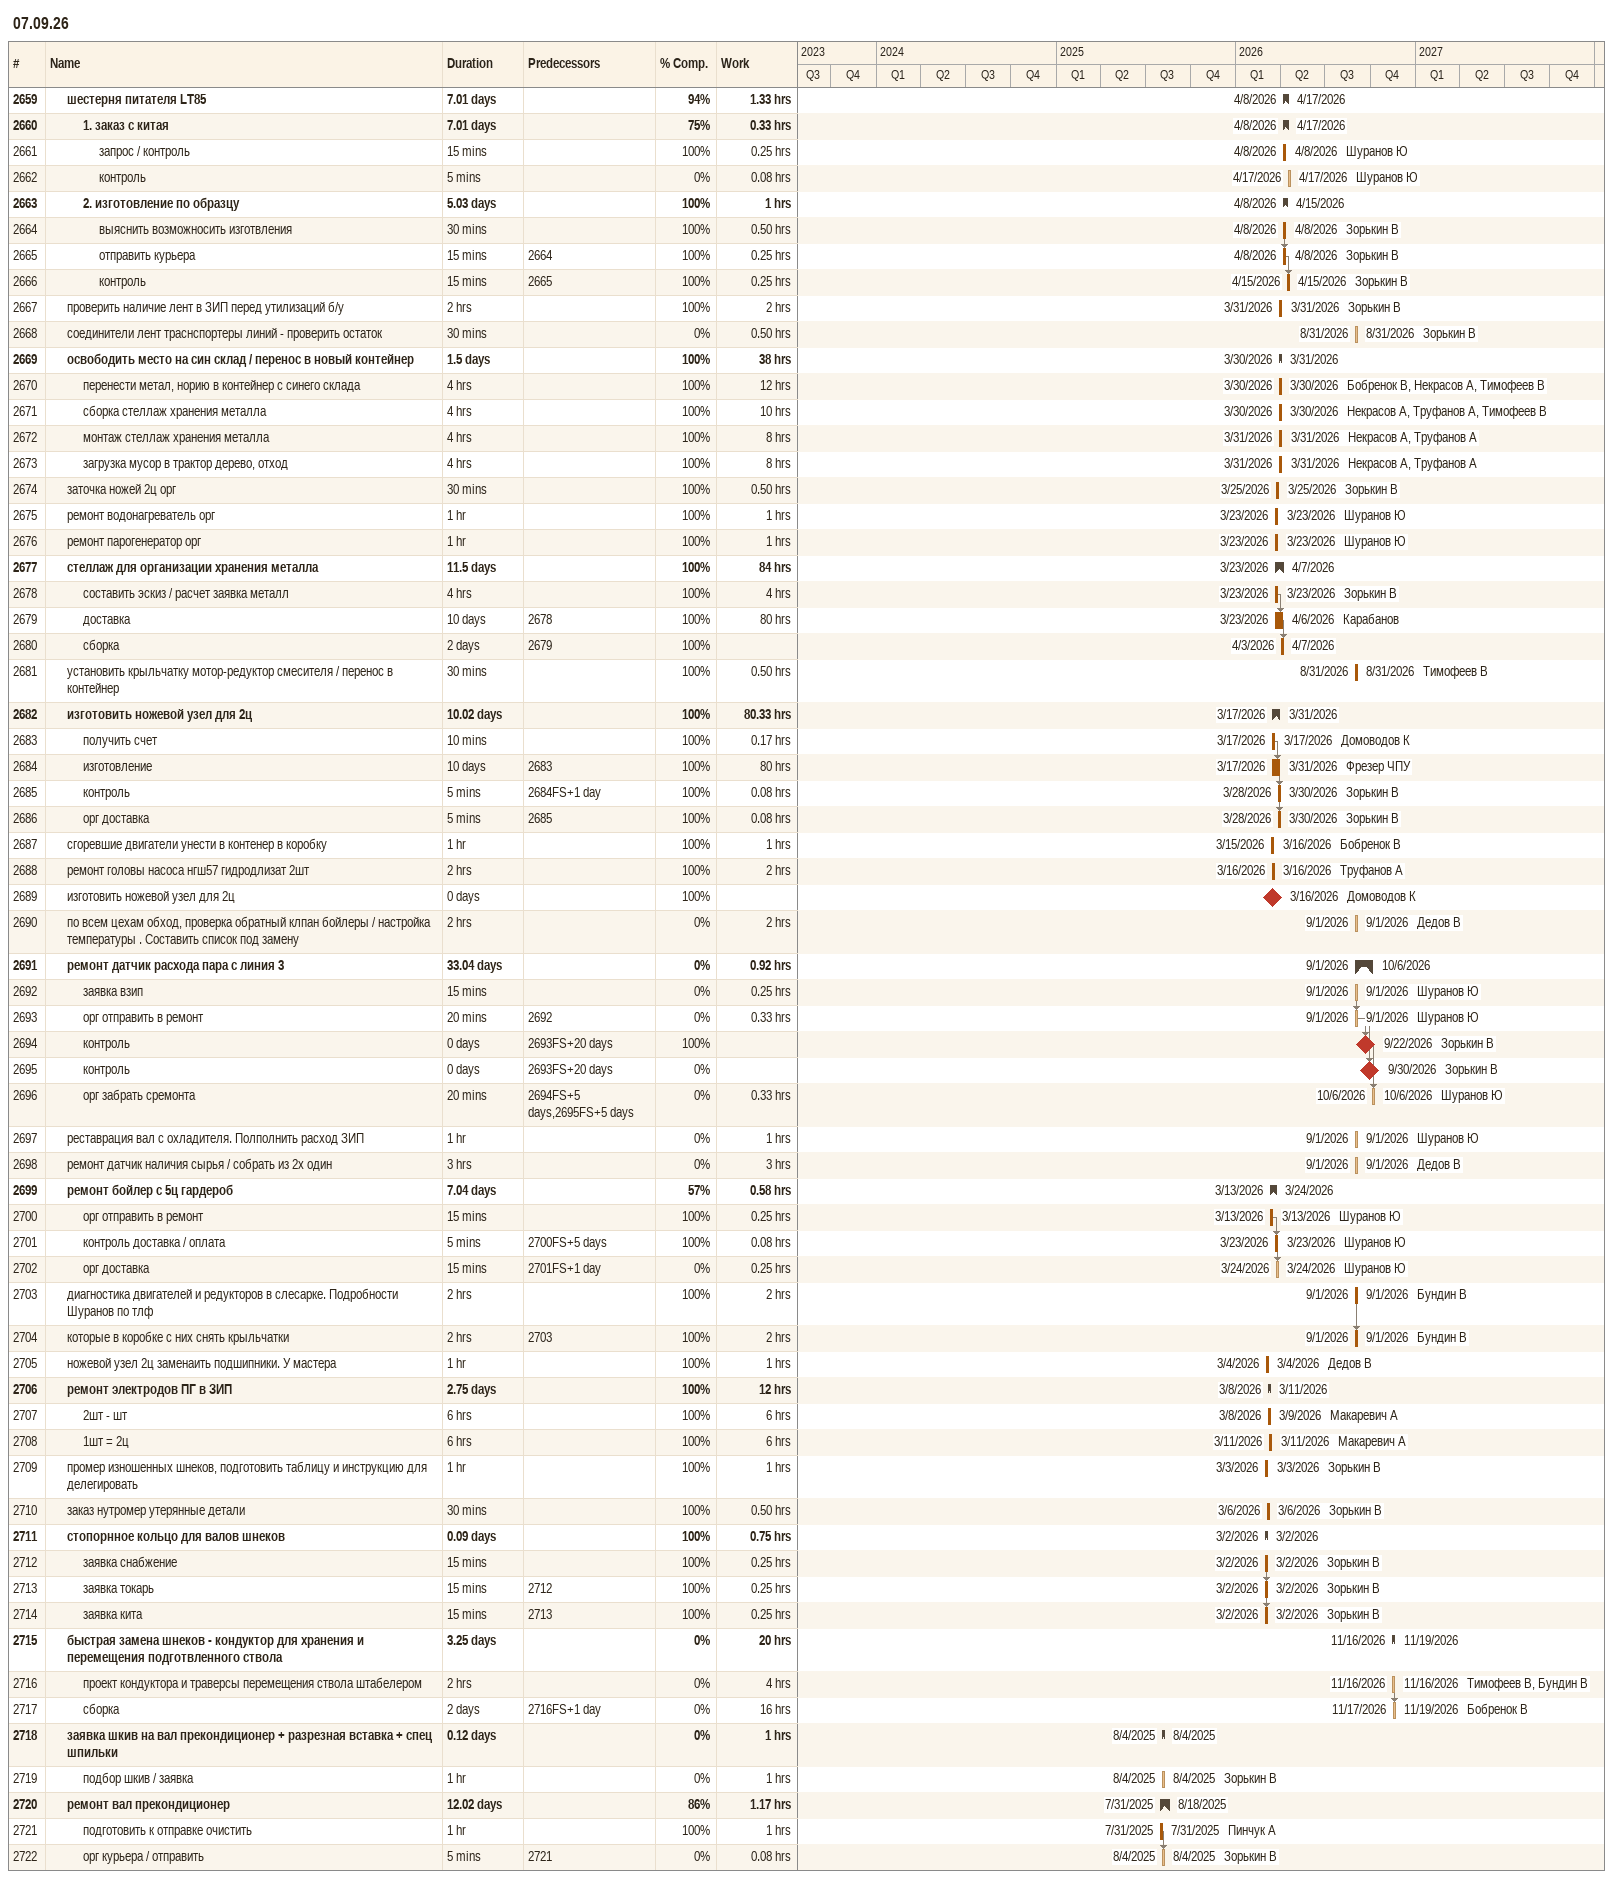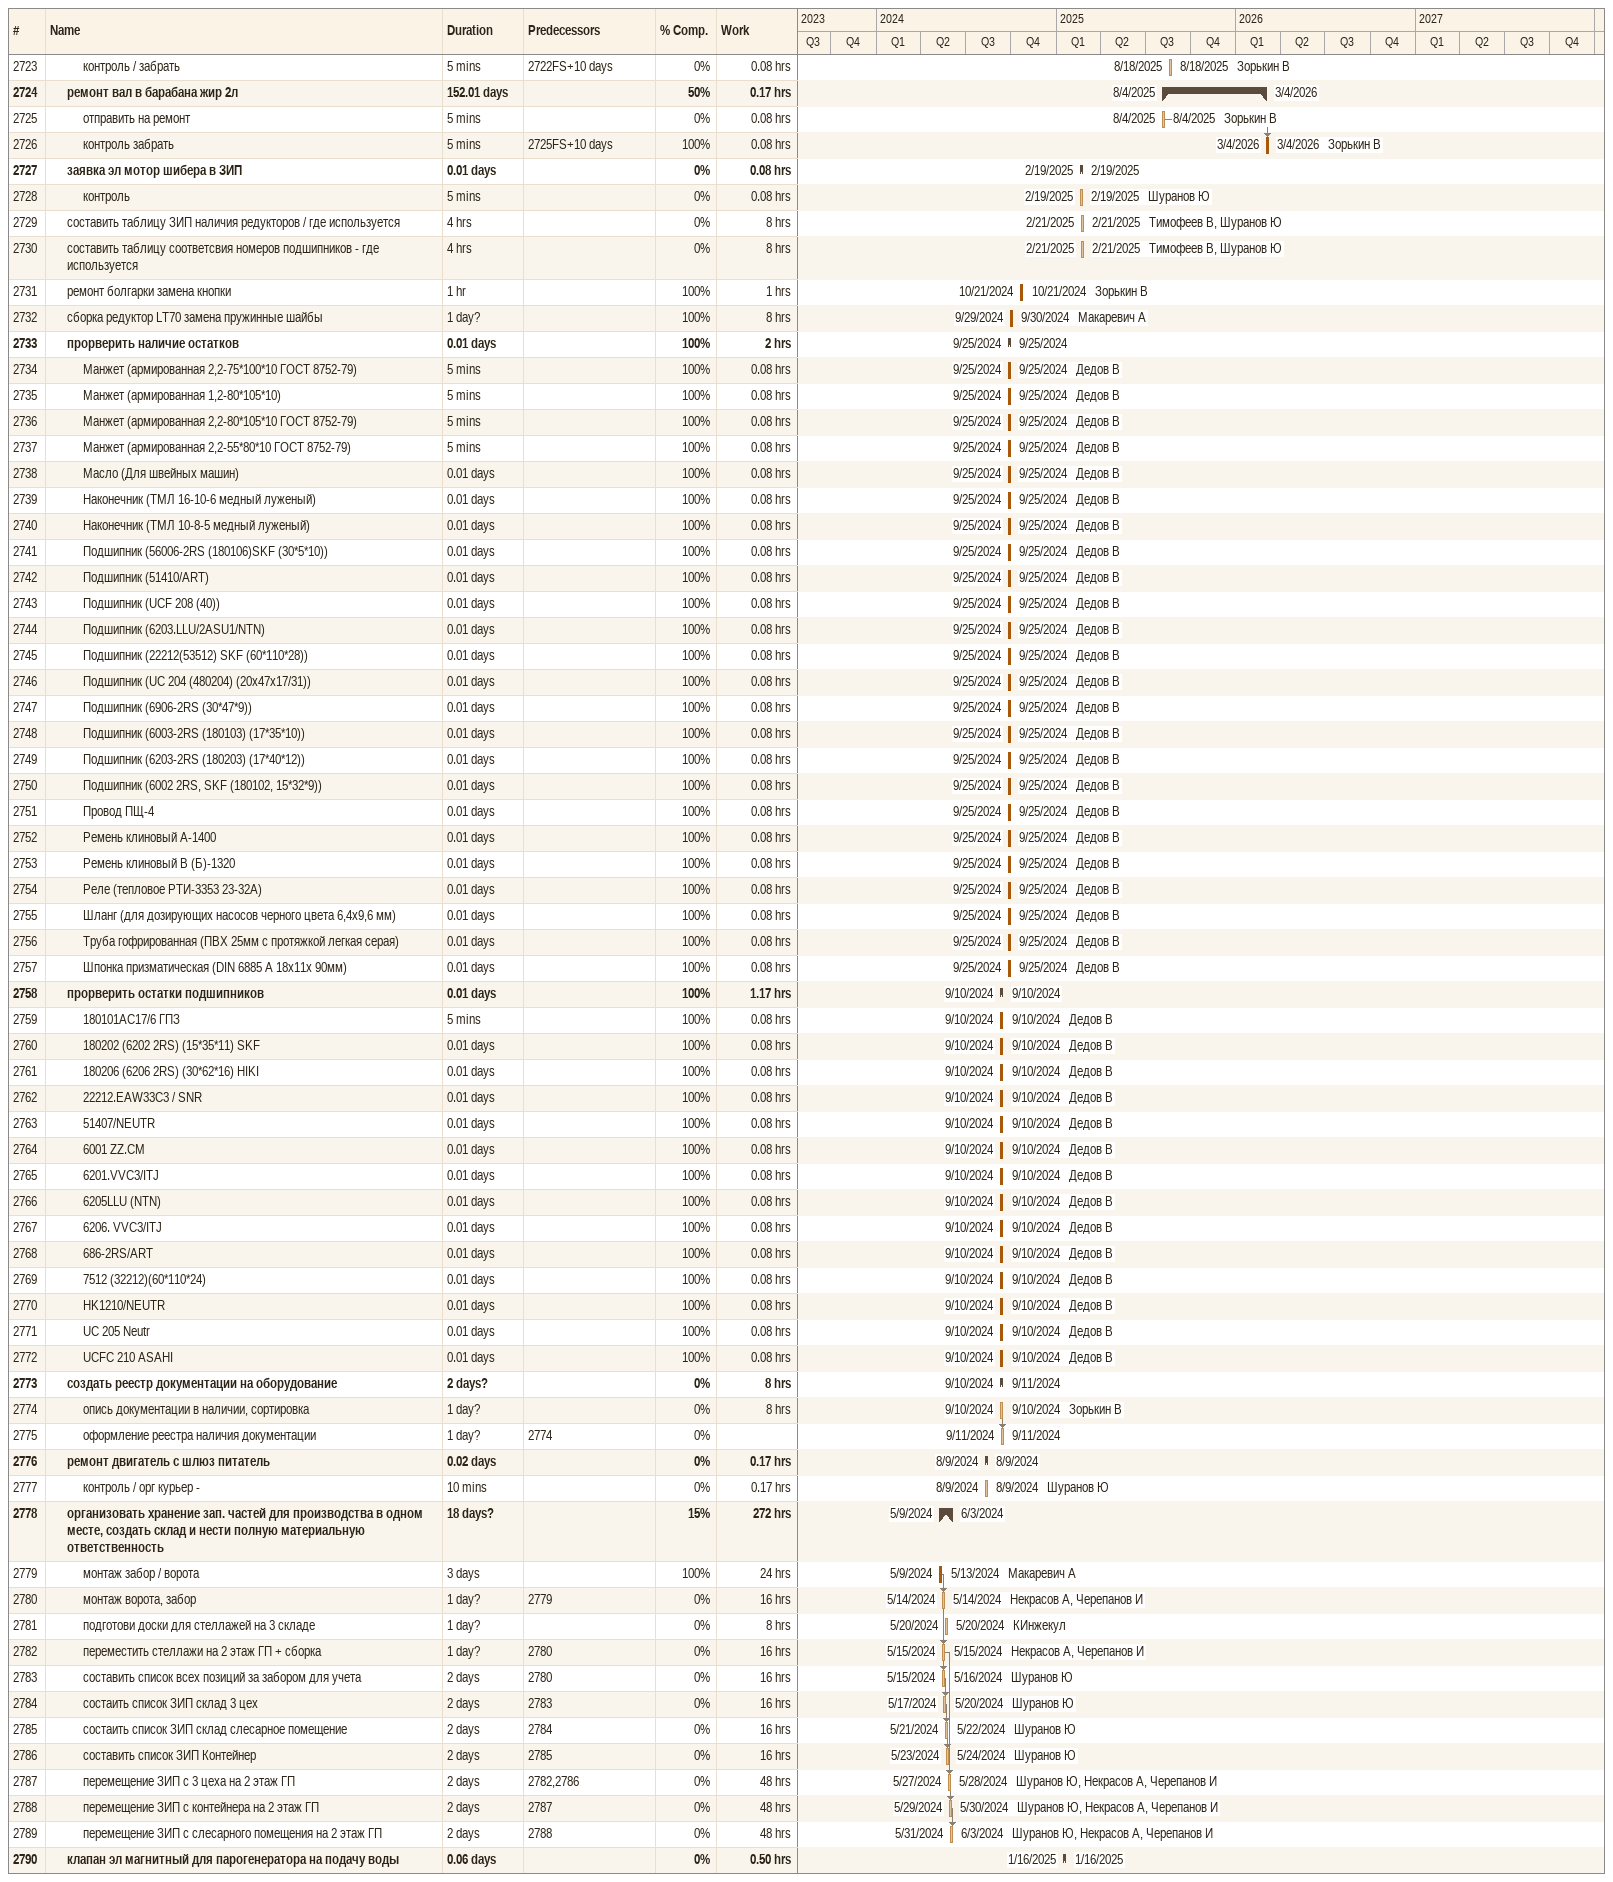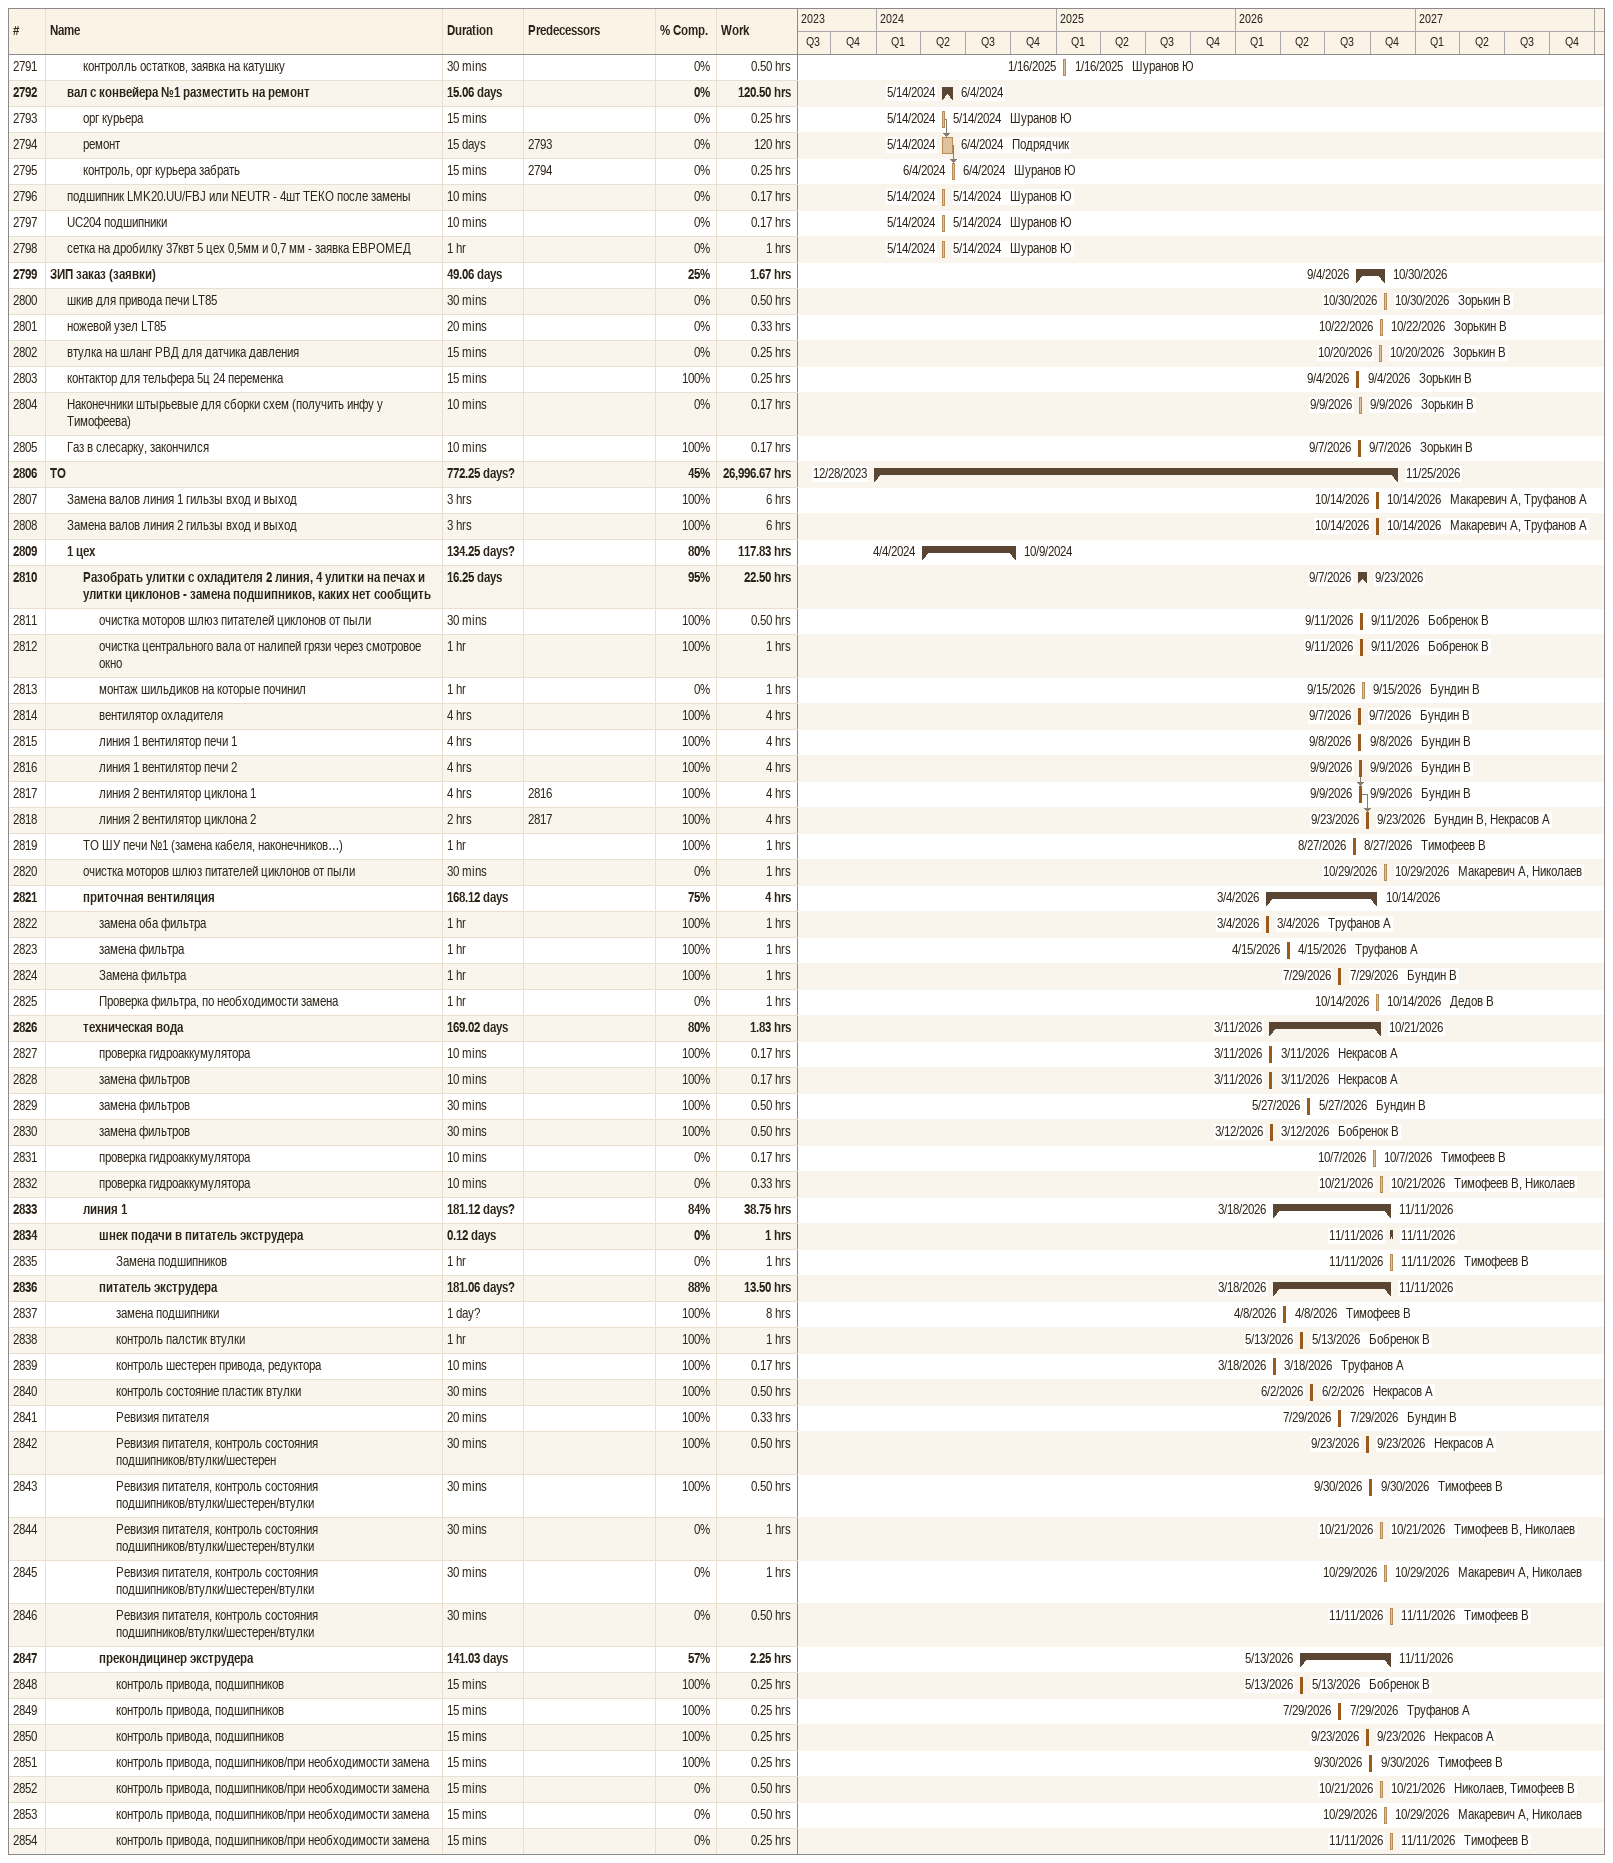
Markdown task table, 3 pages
07.09.26

| ID | Level | Task | Duration | Start | Finish | Predecessors | Resources | % complete | Work (h) |
|---|---|---|---|---|---|---|---|---|---|
| 2659 | 2 | **шестерня питателя LT85** | 7.01d | 2026-04-08 | 2026-04-17 |  |  | 94 | 1.33 |
| 2660 | 3 | **1. заказ с китая** | 7.01d | 2026-04-08 | 2026-04-17 |  |  | 75 | 0.33 |
| 2661 | 4 | запрос / контроль | 15min | 2026-04-08 | 2026-04-08 |  | Шуранов Ю | 100 | 0.25 |
| 2662 | 4 | контроль | 5min | 2026-04-17 | 2026-04-17 |  | Шуранов Ю | 0 | 0.08 |
| 2663 | 3 | **2. изготовление по образцу** | 5.03d | 2026-04-08 | 2026-04-15 |  |  | 100 | 1 |
| 2664 | 4 | выяснить возможносить изготвления | 30min | 2026-04-08 | 2026-04-08 |  | Зорькин В | 100 | 0.50 |
| 2665 | 4 | отправить курьера | 15min | 2026-04-08 | 2026-04-08 | 2664 | Зорькин В | 100 | 0.25 |
| 2666 | 4 | контроль | 15min | 2026-04-15 | 2026-04-15 | 2665 | Зорькин В | 100 | 0.25 |
| 2667 | 2 | проверить наличие лент в ЗИП перед утилизаций б/у | 2h | 2026-03-31 | 2026-03-31 |  | Зорькин В | 100 | 2 |
| 2668 | 2 | соединители лент траснспортеры линий - проверить остаток | 30min | 2026-08-31 | 2026-08-31 |  | Зорькин В | 0 | 0.50 |
| 2669 | 2 | **освободить место на син склад / перенос в новый контейнер** | 1.5d | 2026-03-30 | 2026-03-31 |  |  | 100 | 38 |
| 2670 | 3 | перенести метал, норию в контейнер с синего склада | 4h | 2026-03-30 | 2026-03-30 |  | Бобренок В, Некрасов А, Тимофеев В | 100 | 12 |
| 2671 | 3 | сборка стеллаж хранения металла | 4h | 2026-03-30 | 2026-03-30 |  | Некрасов А, Труфанов А, Тимофеев В | 100 | 10 |
| 2672 | 3 | монтаж стеллаж хранения металла | 4h | 2026-03-31 | 2026-03-31 |  | Некрасов А, Труфанов А | 100 | 8 |
| 2673 | 3 | загрузка мусор в трактор дерево, отход | 4h | 2026-03-31 | 2026-03-31 |  | Некрасов А, Труфанов А | 100 | 8 |
| 2674 | 2 | заточка ножей 2ц орг | 30min | 2026-03-25 | 2026-03-25 |  | Зорькин В | 100 | 0.50 |
| 2675 | 2 | ремонт водонагреватель орг | 1h | 2026-03-23 | 2026-03-23 |  | Шуранов Ю | 100 | 1 |
| 2676 | 2 | ремонт парогенератор орг | 1h | 2026-03-23 | 2026-03-23 |  | Шуранов Ю | 100 | 1 |
| 2677 | 2 | **стеллаж для организации хранения металла** | 11.5d | 2026-03-23 | 2026-04-07 |  |  | 100 | 84 |
| 2678 | 3 | составить эскиз / расчет заявка металл | 4h | 2026-03-23 | 2026-03-23 |  | Зорькин В | 100 | 4 |
| 2679 | 3 | доставка | 10d | 2026-03-23 | 2026-04-06 | 2678 | Карабанов | 100 | 80 |
| 2680 | 3 | сборка | 2d | 2026-04-03 | 2026-04-07 | 2679 |  | 100 |  |
| 2681 | 2 | установить крыльчатку мотор-редуктор смесителя / перенос в контейнер | 30min | 2026-08-31 | 2026-08-31 |  | Тимофеев В | 100 | 0.50 |
| 2682 | 2 | **изготовить ножевой узел для 2ц** | 10.02d | 2026-03-17 | 2026-03-31 |  |  | 100 | 80.33 |
| 2683 | 3 | получить счет | 10min | 2026-03-17 | 2026-03-17 |  | Домоводов К | 100 | 0.17 |
| 2684 | 3 | изготовление | 10d | 2026-03-17 | 2026-03-31 | 2683 | Фрезер ЧПУ | 100 | 80 |
| 2685 | 3 | контроль | 5min | 2026-03-28 | 2026-03-30 | 2684FS+1d | Зорькин В | 100 | 0.08 |
| 2686 | 3 | орг доставка | 5min | 2026-03-28 | 2026-03-30 | 2685 | Зорькин В | 100 | 0.08 |
| 2687 | 2 | сгоревшие двигатели унести в контенер в коробку | 1h | 2026-03-15 | 2026-03-16 |  | Бобренок В | 100 | 1 |
| 2688 | 2 | ремонт головы насоса нгш57 гидродлизат 2шт | 2h | 2026-03-16 | 2026-03-16 |  | Труфанов А | 100 | 2 |
| 2689 | 2 | изготовить ножевой узел для 2ц | 0d | 2026-03-16 | 2026-03-16 |  | Домоводов К | 100 |  |
| 2690 | 2 | по всем цехам обход, проверка обратный клпан бойлеры / настройка температуры . Составить список под замену | 2h | 2026-09-01 | 2026-09-01 |  | Дедов В | 0 | 2 |
| 2691 | 2 | **ремонт датчик расхода пара с линия 3** | 33.04d | 2026-09-01 | 2026-10-06 |  |  | 0 | 0.92 |
| 2692 | 3 | заявка взип | 15min | 2026-09-01 | 2026-09-01 |  | Шуранов Ю | 0 | 0.25 |
| 2693 | 3 | орг отправить в ремонт | 20min | 2026-09-01 | 2026-09-01 | 2692 | Шуранов Ю | 0 | 0.33 |
| 2694 | 3 | контроль | 0d | 2026-09-22 | 2026-09-22 | 2693FS+20d | Зорькин В | 100 |  |
| 2695 | 3 | контроль | 0d | 2026-09-30 | 2026-09-30 | 2693FS+20d | Зорькин В | 0 |  |
| 2696 | 3 | орг забрать сремонта | 20min | 2026-10-06 | 2026-10-06 | 2694FS+5d, 2695FS+5d | Шуранов Ю | 0 | 0.33 |
| 2697 | 2 | реставрация вал с охладителя. Полполнить расход ЗИП | 1h | 2026-09-01 | 2026-09-01 |  | Шуранов Ю | 0 | 1 |
| 2698 | 2 | ремонт датчик наличия сырья / собрать из 2х один | 3h | 2026-09-01 | 2026-09-01 |  | Дедов В | 0 | 3 |
| 2699 | 2 | **ремонт бойлер с 5ц гардероб** | 7.04d | 2026-03-13 | 2026-03-24 |  |  | 57 | 0.58 |
| 2700 | 3 | орг отправить в ремонт | 15min | 2026-03-13 | 2026-03-13 |  | Шуранов Ю | 100 | 0.25 |
| 2701 | 3 | контроль доставка / оплата | 5min | 2026-03-23 | 2026-03-23 | 2700FS+5d | Шуранов Ю | 100 | 0.08 |
| 2702 | 3 | орг доставка | 15min | 2026-03-24 | 2026-03-24 | 2701FS+1d | Шуранов Ю | 0 | 0.25 |
| 2703 | 2 | диагностика двигателей и редукторов в слесарке. Подробности Шуранов по тлф | 2h | 2026-09-01 | 2026-09-01 |  | Бундин В | 100 | 2 |
| 2704 | 2 | которые в коробке с них снять крыльчатки | 2h | 2026-09-01 | 2026-09-01 | 2703 | Бундин В | 100 | 2 |
| 2705 | 2 | ножевой узел 2ц заменаить подшипники. У мастера | 1h | 2026-03-04 | 2026-03-04 |  | Дедов В | 100 | 1 |
| 2706 | 2 | **ремонт электродов ПГ в ЗИП** | 2.75d | 2026-03-08 | 2026-03-11 |  |  | 100 | 12 |
| 2707 | 3 | 2шт - шт | 6h | 2026-03-08 | 2026-03-09 |  | Макаревич А | 100 | 6 |
| 2708 | 3 | 1шт = 2ц | 6h | 2026-03-11 | 2026-03-11 |  | Макаревич А | 100 | 6 |
| 2709 | 2 | промер изношенных шнеков, подготовить таблицу и инструкцию для делегировать | 1h | 2026-03-03 | 2026-03-03 |  | Зорькин В | 100 | 1 |
| 2710 | 2 | заказ нутромер утерянные детали | 30min | 2026-03-06 | 2026-03-06 |  | Зорькин В | 100 | 0.50 |
| 2711 | 2 | **стопорнное кольцо для валов шнеков** | 0.09d | 2026-03-02 | 2026-03-02 |  |  | 100 | 0.75 |
| 2712 | 3 | заявка снабжение | 15min | 2026-03-02 | 2026-03-02 |  | Зорькин В | 100 | 0.25 |
| 2713 | 3 | заявка токарь | 15min | 2026-03-02 | 2026-03-02 | 2712 | Зорькин В | 100 | 0.25 |
| 2714 | 3 | заявка кита | 15min | 2026-03-02 | 2026-03-02 | 2713 | Зорькин В | 100 | 0.25 |
| 2715 | 2 | **быстрая замена шнеков - кондуктор для хранения и перемещения подготвленного ствола** | 3.25d | 2026-11-16 | 2026-11-19 |  |  | 0 | 20 |
| 2716 | 3 | проект кондуктора и траверсы перемещения ствола штабелером | 2h | 2026-11-16 | 2026-11-16 |  | Тимофеев В, Бундин В | 0 | 4 |
| 2717 | 3 | сборка | 2d | 2026-11-17 | 2026-11-19 | 2716FS+1d | Бобренок В | 0 | 16 |
| 2718 | 2 | **заявка шкив на вал прекондиционер + разрезная вставка + спец шпильки** | 0.12d | 2025-08-04 | 2025-08-04 |  |  | 0 | 1 |
| 2719 | 3 | подбор шкив / заявка | 1h | 2025-08-04 | 2025-08-04 |  | Зорькин В | 0 | 1 |
| 2720 | 2 | **ремонт вал прекондиционер** | 12.02d | 2025-07-31 | 2025-08-18 |  |  | 86 | 1.17 |
| 2721 | 3 | подготовить к отправке очистить | 1h | 2025-07-31 | 2025-07-31 |  | Пинчук А | 100 | 1 |
| 2722 | 3 | орг курьера / отправить | 5min | 2025-08-04 | 2025-08-04 | 2721 | Зорькин В | 0 | 0.08 |
| 2723 | 3 | контроль / забрать | 5min | 2025-08-18 | 2025-08-18 | 2722FS+10d | Зорькин В | 0 | 0.08 |
| 2724 | 2 | **ремонт вал в барабана жир 2л** | 152.01d | 2025-08-04 | 2026-03-04 |  |  | 50 | 0.17 |
| 2725 | 3 | отправить на ремонт | 5min | 2025-08-04 | 2025-08-04 |  | Зорькин В | 0 | 0.08 |
| 2726 | 3 | контроль забрать | 5min | 2026-03-04 | 2026-03-04 | 2725FS+10d | Зорькин В | 100 | 0.08 |
| 2727 | 2 | **заявка эл мотор шибера в ЗИП** | 0.01d | 2025-02-19 | 2025-02-19 |  |  | 0 | 0.08 |
| 2728 | 3 | контроль | 5min | 2025-02-19 | 2025-02-19 |  | Шуранов Ю | 0 | 0.08 |
| 2729 | 2 | составить таблицу ЗИП наличия редукторов / где используется | 4h | 2025-02-21 | 2025-02-21 |  | Тимофеев В, Шуранов Ю | 0 | 8 |
| 2730 | 2 | составить таблицу соответсвия номеров подшипников - где используется | 4h | 2025-02-21 | 2025-02-21 |  | Тимофеев В, Шуранов Ю | 0 | 8 |
| 2731 | 2 | ремонт болгарки замена кнопки | 1h | 2024-10-21 | 2024-10-21 |  | Зорькин В | 100 | 1 |
| 2732 | 2 | сборка редуктор LT70 замена пружинные шайбы | 1d? | 2024-09-29 | 2024-09-30 |  | Макаревич А | 100 | 8 |
| 2733 | 2 | **прорверить наличие остатков** | 0.01d | 2024-09-25 | 2024-09-25 |  |  | 100 | 2 |
| 2734 | 3 | Манжет (армированная 2,2-75*100*10 ГОСТ 8752-79) | 5min | 2024-09-25 | 2024-09-25 |  | Дедов В | 100 | 0.08 |
| 2735 | 3 | Манжет (армированная 1,2-80*105*10) | 5min | 2024-09-25 | 2024-09-25 |  | Дедов В | 100 | 0.08 |
| 2736 | 3 | Манжет (армированная 2,2-80*105*10 ГОСТ 8752-79) | 5min | 2024-09-25 | 2024-09-25 |  | Дедов В | 100 | 0.08 |
| 2737 | 3 | Манжет (армированная 2,2-55*80*10 ГОСТ 8752-79) | 5min | 2024-09-25 | 2024-09-25 |  | Дедов В | 100 | 0.08 |
| 2738 | 3 | Масло (Для швейных машин) | 0.01d | 2024-09-25 | 2024-09-25 |  | Дедов В | 100 | 0.08 |
| 2739 | 3 | Наконечник (ТМЛ 16-10-6 медный луженый) | 0.01d | 2024-09-25 | 2024-09-25 |  | Дедов В | 100 | 0.08 |
| 2740 | 3 | Наконечник (ТМЛ 10-8-5 медный луженый) | 0.01d | 2024-09-25 | 2024-09-25 |  | Дедов В | 100 | 0.08 |
| 2741 | 3 | Подшипник (56006-2RS (180106)SKF (30*5*10)) | 0.01d | 2024-09-25 | 2024-09-25 |  | Дедов В | 100 | 0.08 |
| 2742 | 3 | Подшипник (51410/ART) | 0.01d | 2024-09-25 | 2024-09-25 |  | Дедов В | 100 | 0.08 |
| 2743 | 3 | Подшипник (UCF 208 (40)) | 0.01d | 2024-09-25 | 2024-09-25 |  | Дедов В | 100 | 0.08 |
| 2744 | 3 | Подшипник (6203.LLU/2ASU1/NTN) | 0.01d | 2024-09-25 | 2024-09-25 |  | Дедов В | 100 | 0.08 |
| 2745 | 3 | Подшипник (22212(53512) SKF (60*110*28)) | 0.01d | 2024-09-25 | 2024-09-25 |  | Дедов В | 100 | 0.08 |
| 2746 | 3 | Подшипник (UC 204 (480204) (20х47х17/31)) | 0.01d | 2024-09-25 | 2024-09-25 |  | Дедов В | 100 | 0.08 |
| 2747 | 3 | Подшипник (6906-2RS (30*47*9)) | 0.01d | 2024-09-25 | 2024-09-25 |  | Дедов В | 100 | 0.08 |
| 2748 | 3 | Подшипник (6003-2RS (180103) (17*35*10)) | 0.01d | 2024-09-25 | 2024-09-25 |  | Дедов В | 100 | 0.08 |
| 2749 | 3 | Подшипник (6203-2RS (180203) (17*40*12)) | 0.01d | 2024-09-25 | 2024-09-25 |  | Дедов В | 100 | 0.08 |
| 2750 | 3 | Подшипник (6002 2RS, SKF (180102, 15*32*9)) | 0.01d | 2024-09-25 | 2024-09-25 |  | Дедов В | 100 | 0.08 |
| 2751 | 3 | Провод ПЩ-4 | 0.01d | 2024-09-25 | 2024-09-25 |  | Дедов В | 100 | 0.08 |
| 2752 | 3 | Ремень клиновый А-1400 | 0.01d | 2024-09-25 | 2024-09-25 |  | Дедов В | 100 | 0.08 |
| 2753 | 3 | Ремень клиновый В (Б)-1320 | 0.01d | 2024-09-25 | 2024-09-25 |  | Дедов В | 100 | 0.08 |
| 2754 | 3 | Реле (тепловое РТИ-3353 23-32А) | 0.01d | 2024-09-25 | 2024-09-25 |  | Дедов В | 100 | 0.08 |
| 2755 | 3 | Шланг (для дозирующих насосов черного цвета 6,4х9,6 мм) | 0.01d | 2024-09-25 | 2024-09-25 |  | Дедов В | 100 | 0.08 |
| 2756 | 3 | Труба гофрированная (ПВХ 25мм с протяжкой легкая серая) | 0.01d | 2024-09-25 | 2024-09-25 |  | Дедов В | 100 | 0.08 |
| 2757 | 3 | Шпонка призматическая (DIN 6885 A 18х11х 90мм) | 0.01d | 2024-09-25 | 2024-09-25 |  | Дедов В | 100 | 0.08 |
| 2758 | 2 | **прорверить остатки подшипников** | 0.01d | 2024-09-10 | 2024-09-10 |  |  | 100 | 1.17 |
| 2759 | 3 | 180101АС17/6 ГПЗ | 5min | 2024-09-10 | 2024-09-10 |  | Дедов В | 100 | 0.08 |
| 2760 | 3 | 180202 (6202 2RS) (15*35*11) SKF | 0.01d | 2024-09-10 | 2024-09-10 |  | Дедов В | 100 | 0.08 |
| 2761 | 3 | 180206 (6206 2RS) (30*62*16) HIKI | 0.01d | 2024-09-10 | 2024-09-10 |  | Дедов В | 100 | 0.08 |
| 2762 | 3 | 22212.EAW33C3 / SNR | 0.01d | 2024-09-10 | 2024-09-10 |  | Дедов В | 100 | 0.08 |
| 2763 | 3 | 51407/NEUTR | 0.01d | 2024-09-10 | 2024-09-10 |  | Дедов В | 100 | 0.08 |
| 2764 | 3 | 6001 ZZ.CM | 0.01d | 2024-09-10 | 2024-09-10 |  | Дедов В | 100 | 0.08 |
| 2765 | 3 | 6201.VVC3/ITJ | 0.01d | 2024-09-10 | 2024-09-10 |  | Дедов В | 100 | 0.08 |
| 2766 | 3 | 6205LLU (NTN) | 0.01d | 2024-09-10 | 2024-09-10 |  | Дедов В | 100 | 0.08 |
| 2767 | 3 | 6206. VVC3/ITJ | 0.01d | 2024-09-10 | 2024-09-10 |  | Дедов В | 100 | 0.08 |
| 2768 | 3 | 686-2RS/ART | 0.01d | 2024-09-10 | 2024-09-10 |  | Дедов В | 100 | 0.08 |
| 2769 | 3 | 7512 (32212)(60*110*24) | 0.01d | 2024-09-10 | 2024-09-10 |  | Дедов В | 100 | 0.08 |
| 2770 | 3 | HK1210/NEUTR | 0.01d | 2024-09-10 | 2024-09-10 |  | Дедов В | 100 | 0.08 |
| 2771 | 3 | UC 205 Neutr | 0.01d | 2024-09-10 | 2024-09-10 |  | Дедов В | 100 | 0.08 |
| 2772 | 3 | UCFC 210 ASAHI | 0.01d | 2024-09-10 | 2024-09-10 |  | Дедов В | 100 | 0.08 |
| 2773 | 2 | **создать реестр документации на оборудование** | 2d? | 2024-09-10 | 2024-09-11 |  |  | 0 | 8 |
| 2774 | 3 | опись документации в наличии, сортировка | 1d? | 2024-09-10 | 2024-09-10 |  | Зорькин В | 0 | 8 |
| 2775 | 3 | оформление реестра наличия документации | 1d? | 2024-09-11 | 2024-09-11 | 2774 |  | 0 |  |
| 2776 | 2 | **ремонт двигатель с шлюз питатель** | 0.02d | 2024-08-09 | 2024-08-09 |  |  | 0 | 0.17 |
| 2777 | 3 | контроль / орг курьер - | 10min | 2024-08-09 | 2024-08-09 |  | Шуранов Ю | 0 | 0.17 |
| 2778 | 2 | **организовать хранение зап. частей для производства в одном месте, создать склад и нести полную материальную ответственность** | 18d? | 2024-05-09 | 2024-06-03 |  |  | 15 | 272 |
| 2779 | 3 | монтаж забор / ворота | 3d | 2024-05-09 | 2024-05-13 |  | Макаревич А | 100 | 24 |
| 2780 | 3 | монтаж ворота, забор | 1d? | 2024-05-14 | 2024-05-14 | 2779 | Некрасов А, Черепанов И | 0 | 16 |
| 2781 | 3 | подготови доски для стеллажей на 3 складе | 1d? | 2024-05-20 | 2024-05-20 |  | КИнжекул | 0 | 8 |
| 2782 | 3 | переместить стеллажи на 2 этаж ГП + сборка | 1d? | 2024-05-15 | 2024-05-15 | 2780 | Некрасов А, Черепанов И | 0 | 16 |
| 2783 | 3 | составить список всех позиций за забором для учета | 2d | 2024-05-15 | 2024-05-16 | 2780 | Шуранов Ю | 0 | 16 |
| 2784 | 3 | состаить список ЗИП склад 3 цех | 2d | 2024-05-17 | 2024-05-20 | 2783 | Шуранов Ю | 0 | 16 |
| 2785 | 3 | состаить список ЗИП склад слесарное помещение | 2d | 2024-05-21 | 2024-05-22 | 2784 | Шуранов Ю | 0 | 16 |
| 2786 | 3 | составить список ЗИП Контейнер | 2d | 2024-05-23 | 2024-05-24 | 2785 | Шуранов Ю | 0 | 16 |
| 2787 | 3 | перемещение ЗИП с 3 цеха на 2 этаж ГП | 2d | 2024-05-27 | 2024-05-28 | 2782, 2786 | Шуранов Ю, Некрасов А, Черепанов И | 0 | 48 |
| 2788 | 3 | перемещение ЗИП с контейнера на 2 этаж ГП | 2d | 2024-05-29 | 2024-05-30 | 2787 | Шуранов Ю, Некрасов А, Черепанов И | 0 | 48 |
| 2789 | 3 | перемещение ЗИП с слесарного помещения на 2 этаж ГП | 2d | 2024-05-31 | 2024-06-03 | 2788 | Шуранов Ю, Некрасов А, Черепанов И | 0 | 48 |
| 2790 | 2 | **клапан эл магнитный для парогенератора на подачу воды** | 0.06d | 2025-01-16 | 2025-01-16 |  |  | 0 | 0.50 |
| 2791 | 3 | контролль остатков, заявка на катушку | 30min | 2025-01-16 | 2025-01-16 |  | Шуранов Ю | 0 | 0.50 |
| 2792 | 2 | **вал с конвейера №1 разместить на ремонт** | 15.06d | 2024-05-14 | 2024-06-04 |  |  | 0 | 120.50 |
| 2793 | 3 | орг курьера | 15min | 2024-05-14 | 2024-05-14 |  | Шуранов Ю | 0 | 0.25 |
| 2794 | 3 | ремонт | 15d | 2024-05-14 | 2024-06-04 | 2793 | Подрядчик | 0 | 120 |
| 2795 | 3 | контроль, орг курьера забрать | 15min | 2024-06-04 | 2024-06-04 | 2794 | Шуранов Ю | 0 | 0.25 |
| 2796 | 2 | подшипник LMK20.UU/FBJ или NEUTR - 4шт ТЕКО после замены | 10min | 2024-05-14 | 2024-05-14 |  | Шуранов Ю | 0 | 0.17 |
| 2797 | 2 | UC204 подшипники | 10min | 2024-05-14 | 2024-05-14 |  | Шуранов Ю | 0 | 0.17 |
| 2798 | 2 | сетка на дробилку 37квт 5 цех 0,5мм и 0,7 мм - заявка ЕВРОМЕД | 1h | 2024-05-14 | 2024-05-14 |  | Шуранов Ю | 0 | 1 |
| 2799 | 1 | **ЗИП заказ (заявки)** | 49.06d | 2026-09-04 | 2026-10-30 |  |  | 25 | 1.67 |
| 2800 | 2 | шкив для привода печи LT85 | 30min | 2026-10-30 | 2026-10-30 |  | Зорькин В | 0 | 0.50 |
| 2801 | 2 | ножевой узел LT85 | 20min | 2026-10-22 | 2026-10-22 |  | Зорькин В | 0 | 0.33 |
| 2802 | 2 | втулка на шланг РВД для датчика давления | 15min | 2026-10-20 | 2026-10-20 |  | Зорькин В | 0 | 0.25 |
| 2803 | 2 | контактор для тельфера 5ц 24 переменка | 15min | 2026-09-04 | 2026-09-04 |  | Зорькин В | 100 | 0.25 |
| 2804 | 2 | Наконечники штырьевые для сборки схем (получить инфу у Тимофеева) | 10min | 2026-09-09 | 2026-09-09 |  | Зорькин В | 0 | 0.17 |
| 2805 | 2 | Газ в слесарку, закончился | 10min | 2026-09-07 | 2026-09-07 |  | Зорькин В | 100 | 0.17 |
| 2806 | 1 | **ТО** | 772.25d? | 2023-12-28 | 2026-11-25 |  |  | 45 | 26996.67 |
| 2807 | 2 | Замена валов линия 1 гильзы вход и выход | 3h | 2026-10-14 | 2026-10-14 |  | Макаревич А, Труфанов А | 100 | 6 |
| 2808 | 2 | Замена валов линия 2 гильзы вход и выход | 3h | 2026-10-14 | 2026-10-14 |  | Макаревич А, Труфанов А | 100 | 6 |
| 2809 | 2 | **1 цех** | 134.25d? | 2024-04-04 | 2024-10-09 |  |  | 80 | 117.83 |
| 2810 | 3 | **Разобрать улитки с охладителя 2 линия, 4 улитки на печах и улитки циклонов - замена подшипников, каких нет сообщить** | 16.25d | 2026-09-07 | 2026-09-23 |  |  | 95 | 22.50 |
| 2811 | 4 | очистка моторов шлюз питателей циклонов от пыли | 30min | 2026-09-11 | 2026-09-11 |  | Бобренок В | 100 | 0.50 |
| 2812 | 4 | очистка центрального вала от налипей грязи через смотровое окно | 1h | 2026-09-11 | 2026-09-11 |  | Бобренок В | 100 | 1 |
| 2813 | 4 | монтаж шильдиков на которые починил | 1h | 2026-09-15 | 2026-09-15 |  | Бундин В | 0 | 1 |
| 2814 | 4 | вентилятор охладителя | 4h | 2026-09-07 | 2026-09-07 |  | Бундин В | 100 | 4 |
| 2815 | 4 | линия 1 вентилятор печи 1 | 4h | 2026-09-08 | 2026-09-08 |  | Бундин В | 100 | 4 |
| 2816 | 4 | линия 1 вентилятор печи 2 | 4h | 2026-09-09 | 2026-09-09 |  | Бундин В | 100 | 4 |
| 2817 | 4 | линия 2 вентилятор циклона 1 | 4h | 2026-09-09 | 2026-09-09 | 2816 | Бундин В | 100 | 4 |
| 2818 | 4 | линия 2 вентилятор циклона 2 | 2h | 2026-09-23 | 2026-09-23 | 2817 | Бундин В, Некрасов А | 100 | 4 |
| 2819 | 3 | ТО ШУ печи №1 (замена кабеля, наконечников…) | 1h | 2026-08-27 | 2026-08-27 |  | Тимофеев В | 100 | 1 |
| 2820 | 3 | очистка моторов шлюз питателей циклонов от пыли | 30min | 2026-10-29 | 2026-10-29 |  | Макаревич А, Николаев | 0 | 1 |
| 2821 | 3 | **приточная вентиляция** | 168.12d | 2026-03-04 | 2026-10-14 |  |  | 75 | 4 |
| 2822 | 4 | замена оба фильтра | 1h | 2026-03-04 | 2026-03-04 |  | Труфанов А | 100 | 1 |
| 2823 | 4 | замена фильтра | 1h | 2026-04-15 | 2026-04-15 |  | Труфанов А | 100 | 1 |
| 2824 | 4 | Замена фильтра | 1h | 2026-07-29 | 2026-07-29 |  | Бундин В | 100 | 1 |
| 2825 | 4 | Проверка фильтра, по необходимости замена | 1h | 2026-10-14 | 2026-10-14 |  | Дедов В | 0 | 1 |
| 2826 | 3 | **техническая вода** | 169.02d | 2026-03-11 | 2026-10-21 |  |  | 80 | 1.83 |
| 2827 | 4 | проверка гидроаккумулятора | 10min | 2026-03-11 | 2026-03-11 |  | Некрасов А | 100 | 0.17 |
| 2828 | 4 | замена фильтров | 10min | 2026-03-11 | 2026-03-11 |  | Некрасов А | 100 | 0.17 |
| 2829 | 4 | замена фильтров | 30min | 2026-05-27 | 2026-05-27 |  | Бундин В | 100 | 0.50 |
| 2830 | 4 | замена фильтров | 30min | 2026-03-12 | 2026-03-12 |  | Бобренок В | 100 | 0.50 |
| 2831 | 4 | проверка гидроаккумулятора | 10min | 2026-10-07 | 2026-10-07 |  | Тимофеев В | 0 | 0.17 |
| 2832 | 4 | проверка гидроаккумулятора | 10min | 2026-10-21 | 2026-10-21 |  | Тимофеев В, Николаев | 0 | 0.33 |
| 2833 | 3 | **линия 1** | 181.12d? | 2026-03-18 | 2026-11-11 |  |  | 84 | 38.75 |
| 2834 | 4 | **шнек подачи в питатель экструдера** | 0.12d | 2026-11-11 | 2026-11-11 |  |  | 0 | 1 |
| 2835 | 5 | Замена подшипников | 1h | 2026-11-11 | 2026-11-11 |  | Тимофеев В | 0 | 1 |
| 2836 | 4 | **питатель экструдера** | 181.06d? | 2026-03-18 | 2026-11-11 |  |  | 88 | 13.50 |
| 2837 | 5 | замена подшипники | 1d? | 2026-04-08 | 2026-04-08 |  | Тимофеев В | 100 | 8 |
| 2838 | 5 | контроль палстик втулки | 1h | 2026-05-13 | 2026-05-13 |  | Бобренок В | 100 | 1 |
| 2839 | 5 | контроль шестерен привода, редуктора | 10min | 2026-03-18 | 2026-03-18 |  | Труфанов А | 100 | 0.17 |
| 2840 | 5 | контроль состояние пластик втулки | 30min | 2026-06-02 | 2026-06-02 |  | Некрасов А | 100 | 0.50 |
| 2841 | 5 | Ревизия питателя | 20min | 2026-07-29 | 2026-07-29 |  | Бундин В | 100 | 0.33 |
| 2842 | 5 | Ревизия питателя, контроль состояния подшипников/втулки/шестерен | 30min | 2026-09-23 | 2026-09-23 |  | Некрасов А | 100 | 0.50 |
| 2843 | 5 | Ревизия питателя, контроль состояния подшипников/втулки/шестерен/втулки | 30min | 2026-09-30 | 2026-09-30 |  | Тимофеев В | 100 | 0.50 |
| 2844 | 5 | Ревизия питателя, контроль состояния подшипников/втулки/шестерен/втулки | 30min | 2026-10-21 | 2026-10-21 |  | Тимофеев В, Николаев | 0 | 1 |
| 2845 | 5 | Ревизия питателя, контроль состояния подшипников/втулки/шестерен/втулки | 30min | 2026-10-29 | 2026-10-29 |  | Макаревич А, Николаев | 0 | 1 |
| 2846 | 5 | Ревизия питателя, контроль состояния подшипников/втулки/шестерен/втулки | 30min | 2026-11-11 | 2026-11-11 |  | Тимофеев В | 0 | 0.50 |
| 2847 | 4 | **прекондицинер экструдера** | 141.03d | 2026-05-13 | 2026-11-11 |  |  | 57 | 2.25 |
| 2848 | 5 | контроль привода, подшипников | 15min | 2026-05-13 | 2026-05-13 |  | Бобренок В | 100 | 0.25 |
| 2849 | 5 | контроль привода, подшипников | 15min | 2026-07-29 | 2026-07-29 |  | Труфанов А | 100 | 0.25 |
| 2850 | 5 | контроль привода, подшипников | 15min | 2026-09-23 | 2026-09-23 |  | Некрасов А | 100 | 0.25 |
| 2851 | 5 | контроль привода, подшипников/при необходимости замена | 15min | 2026-09-30 | 2026-09-30 |  | Тимофеев В | 100 | 0.25 |
| 2852 | 5 | контроль привода, подшипников/при необходимости замена | 15min | 2026-10-21 | 2026-10-21 |  | Николаев, Тимофеев В | 0 | 0.50 |
| 2853 | 5 | контроль привода, подшипников/при необходимости замена | 15min | 2026-10-29 | 2026-10-29 |  | Макаревич А, Николаев | 0 | 0.50 |
| 2854 | 5 | контроль привода, подшипников/при необходимости замена | 15min | 2026-11-11 | 2026-11-11 |  | Тимофеев В | 0 | 0.25 |
